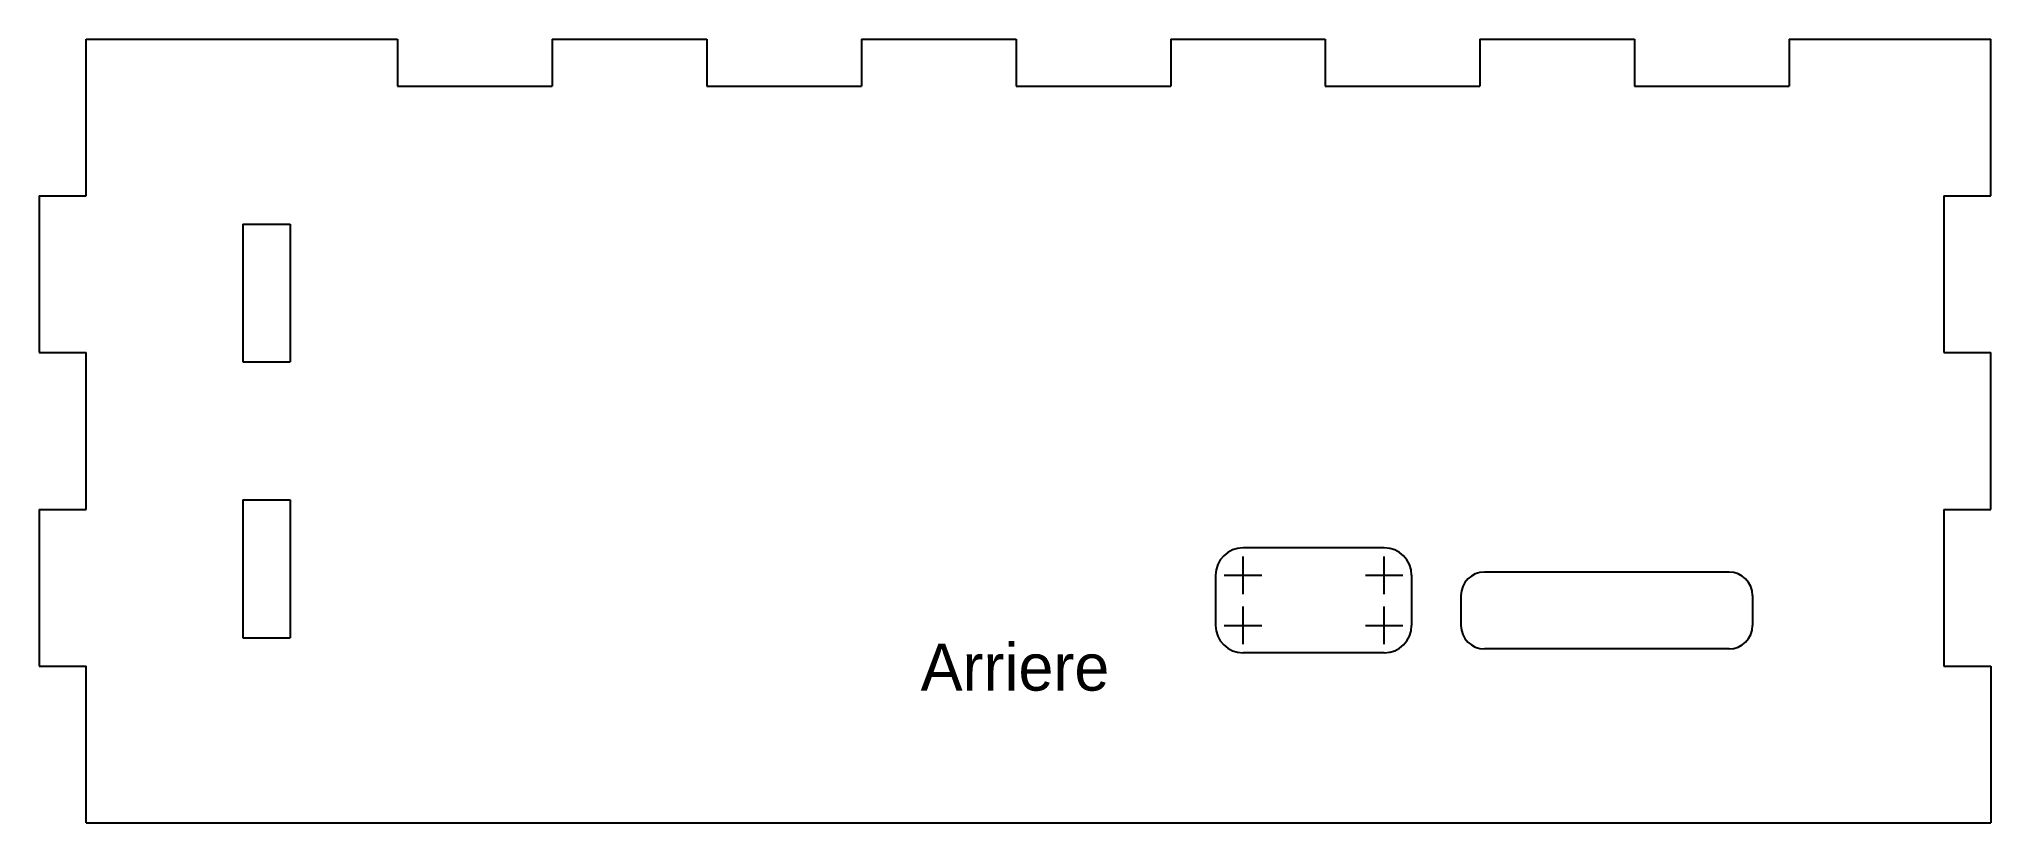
# Model space of a CAD drawing. Header units: millimetres. Extents: x 0 to 125, y 0 to 50.
import ezdxf
from ezdxf.enums import TextEntityAlignment as Align

# ---------------------------------------------------------------- set-up
doc = ezdxf.new("R2010")
doc.units = ezdxf.units.MM
for name, color, linetype in [('ARRIERE', 1, 'CONTINUOUS'), ('ARRIERE_MICROSD', 2, 'CONTINUOUS'), ('GRAVURE', 3, 'CONTINUOUS')]:
    doc.layers.add(name, color=color, linetype=linetype)

msp = doc.modelspace()

# ---------------------------------------------------------------- linework, layer by layer
at = {"layer": 'ARRIERE'}
for p, q in [((3.01, 40), (3.01, 50)), ((3.01, 50), (22.874, 50)), ((22.874, 50), (22.874, 47)), ((32.737, 50), (32.737, 47)), ((32.737, 50), (42.601, 50)), ((42.601, 50), (42.601, 47)), ((52.465, 50), (52.465, 47)), ((52.465, 50), (62.328, 50)), ((62.328, 50), (62.328, 47)), ((72.192, 50), (72.192, 47)), ((72.192, 50), (82.055, 50)), ((82.055, 50), (82.055, 47)), ((91.919, 50), (91.919, 47)), ((91.919, 50), (101.783, 50)), ((101.783, 50), (101.783, 47)), ((111.646, 50), (111.646, 47)), ((111.646, 50), (124.51, 50)), ((124.52, 40), (124.51, 50)), ((22.874, 47), (32.737, 47)), ((42.601, 47), (52.465, 47)), ((62.328, 47), (72.192, 47)), ((82.055, 47), (91.919, 47)), ((101.783, 47), (111.646, 47)), ((0, 40), (0, 30)), ((0, 40), (3.01, 40)), ((121.51, 40), (121.51, 30)), ((121.51, 40), (124.52, 40)), ((13.01, 38.202), (13.01, 29.404)), ((13.01, 38.202), (16.01, 38.202)), ((16.01, 38.202), (16.01, 29.404)), ((0, 30), (3.01, 30)), ((3.01, 20), (3.01, 30)), ((121.51, 30), (124.52, 30)), ((124.52, 20), (124.52, 30)), ((13.01, 29.404), (16.01, 29.404)), ((0, 20), (0, 10)), ((0, 20), (3.01, 20)), ((13.01, 20.606), (13.01, 11.808)), ((13.01, 20.606), (16.01, 20.606)), ((16.01, 20.606), (16.01, 11.808)), ((121.51, 20), (121.51, 10)), ((121.51, 20), (124.52, 20)), ((85.81, 17.55), (76.81, 17.55)), ((75.06, 15.8), (75.06, 12.6)), ((87.56, 15.8), (87.56, 12.6)), ((13.01, 11.808), (16.01, 11.808)), ((0, 10), (3.01, 10)), ((3.01, 0), (3.01, 10)), ((85.81, 10.85), (76.81, 10.85)), ((121.51, 10), (124.52, 10)), ((124.52, 10), (124.52, 0)), ((3.01, 0), (124.52, 0))]:
    msp.add_line(p, q, dxfattribs=at)
for centre, start, end in [((76.81, 15.8), 90, 180), ((85.81, 15.8), 0, 90), ((76.81, 12.6), 180, 270), ((85.81, 12.6), 270, 0)]:
    msp.add_arc(centre, 1.75, start, end, dxfattribs=at)
at = {"layer": 'ARRIERE_MICROSD'}
for p, q in [((107.81, 16), (92.21, 16)), ((90.71, 14.5), (90.71, 12.6)), ((109.31, 14.5), (109.31, 12.6)), ((107.81, 11.1), (92.21, 11.1))]:
    msp.add_line(p, q, dxfattribs=at)
for centre, start, end in [((92.21, 14.5), 90, 180), ((107.81, 14.5), 0, 90), ((92.21, 12.6), 180, 270), ((107.81, 12.6), 270, 0)]:
    msp.add_arc(centre, 1.5, start, end, dxfattribs=at)
at = {"layer": 'GRAVURE'}
for p, q in [((76.81, 14.6), (76.81, 17)), ((85.81, 14.6), (85.81, 17)), ((75.61, 15.8), (78.01, 15.8)), ((84.61, 15.8), (87.01, 15.8)), ((76.81, 11.4), (76.81, 13.8)), ((85.81, 11.4), (85.81, 13.8)), ((75.61, 12.6), (78.01, 12.6)), ((84.61, 12.6), (87.01, 12.6))]:
    msp.add_line(p, q, dxfattribs=at)

# ---------------------------------------------------------------- texts
msp.add_text('Arriere', height=3, dxfattribs=at).set_placement((62.26, 10), align=Align.MIDDLE)

doc.saveas('drawing.dxf')
